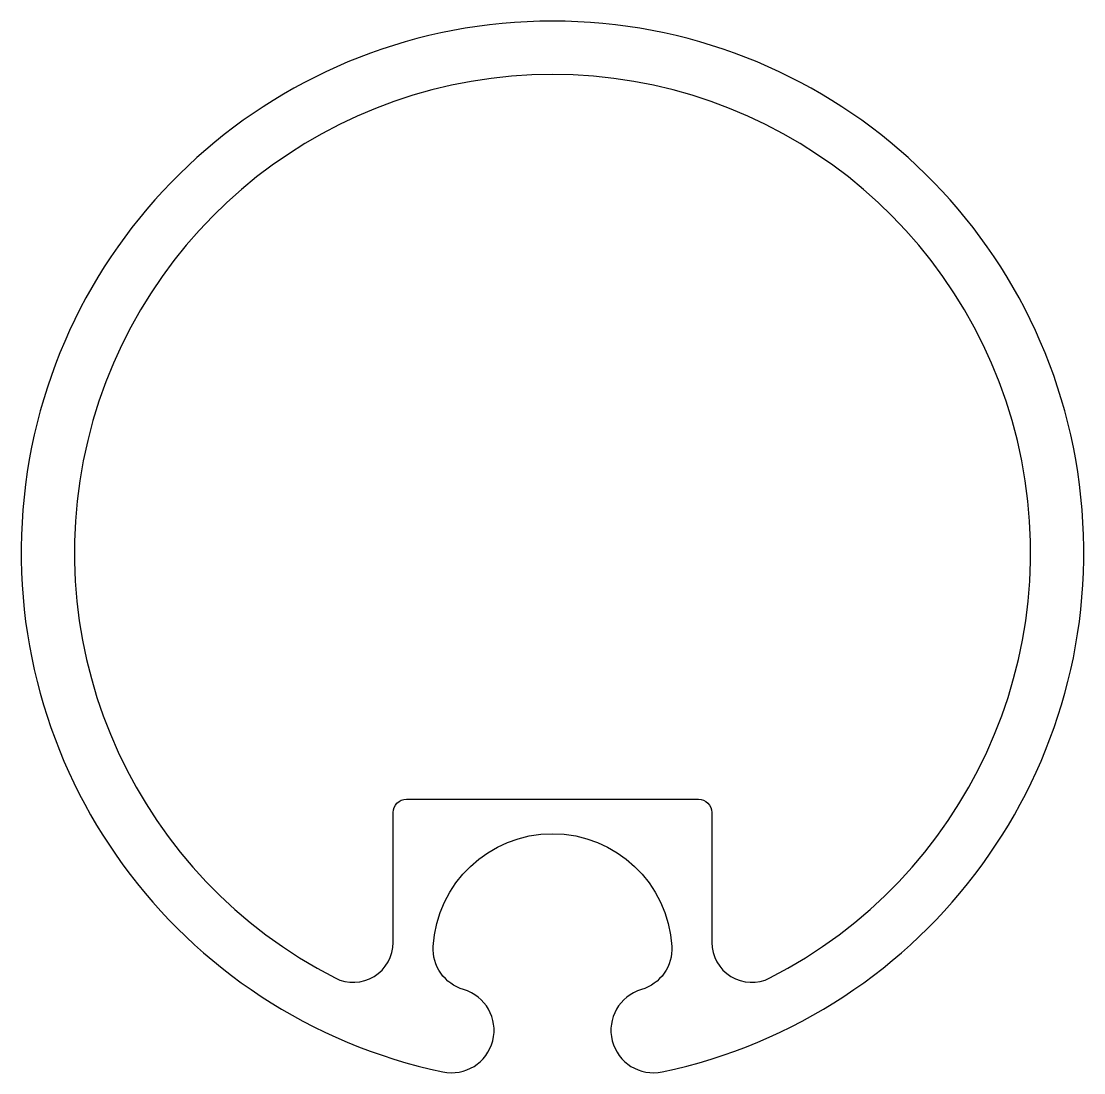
# Model space of a CAD drawing. Extents: x 145.1 to 165.1, y 211.4 to 231.2.
import ezdxf

# ---------------------------------------------------------------- set-up
doc = ezdxf.new("R2010")
doc.units = 0
doc.layers.add('121', color=7, linetype='CONTINUOUS')

msp = doc.modelspace()

# ---------------------------------------------------------------- linework, layer by layer
at = {"layer": '121', "color": 7, "linetype": 'CONTINUOUS'}
for points in [[(152.89, 213.77, -0.944275), (157.383, 213.77, -0.348529), (156.81, 212.957, 0.961439), (157.202, 211.407, 9.579824), (153.071, 211.407, 0.961439), (153.463, 212.957, -0.348529)], [(157.886, 216.542, -0.414214), (158.136, 216.292), (158.136, 213.843, 0.560232), (159.227, 213.175, 4.159592), (151.046, 213.175, 0.560232), (152.136, 213.843), (152.136, 216.292, -0.414214), (152.386, 216.542)]]:
    msp.add_lwpolyline(points, format="xyb", close=True, dxfattribs=at)

doc.saveas('drawing.dxf')
